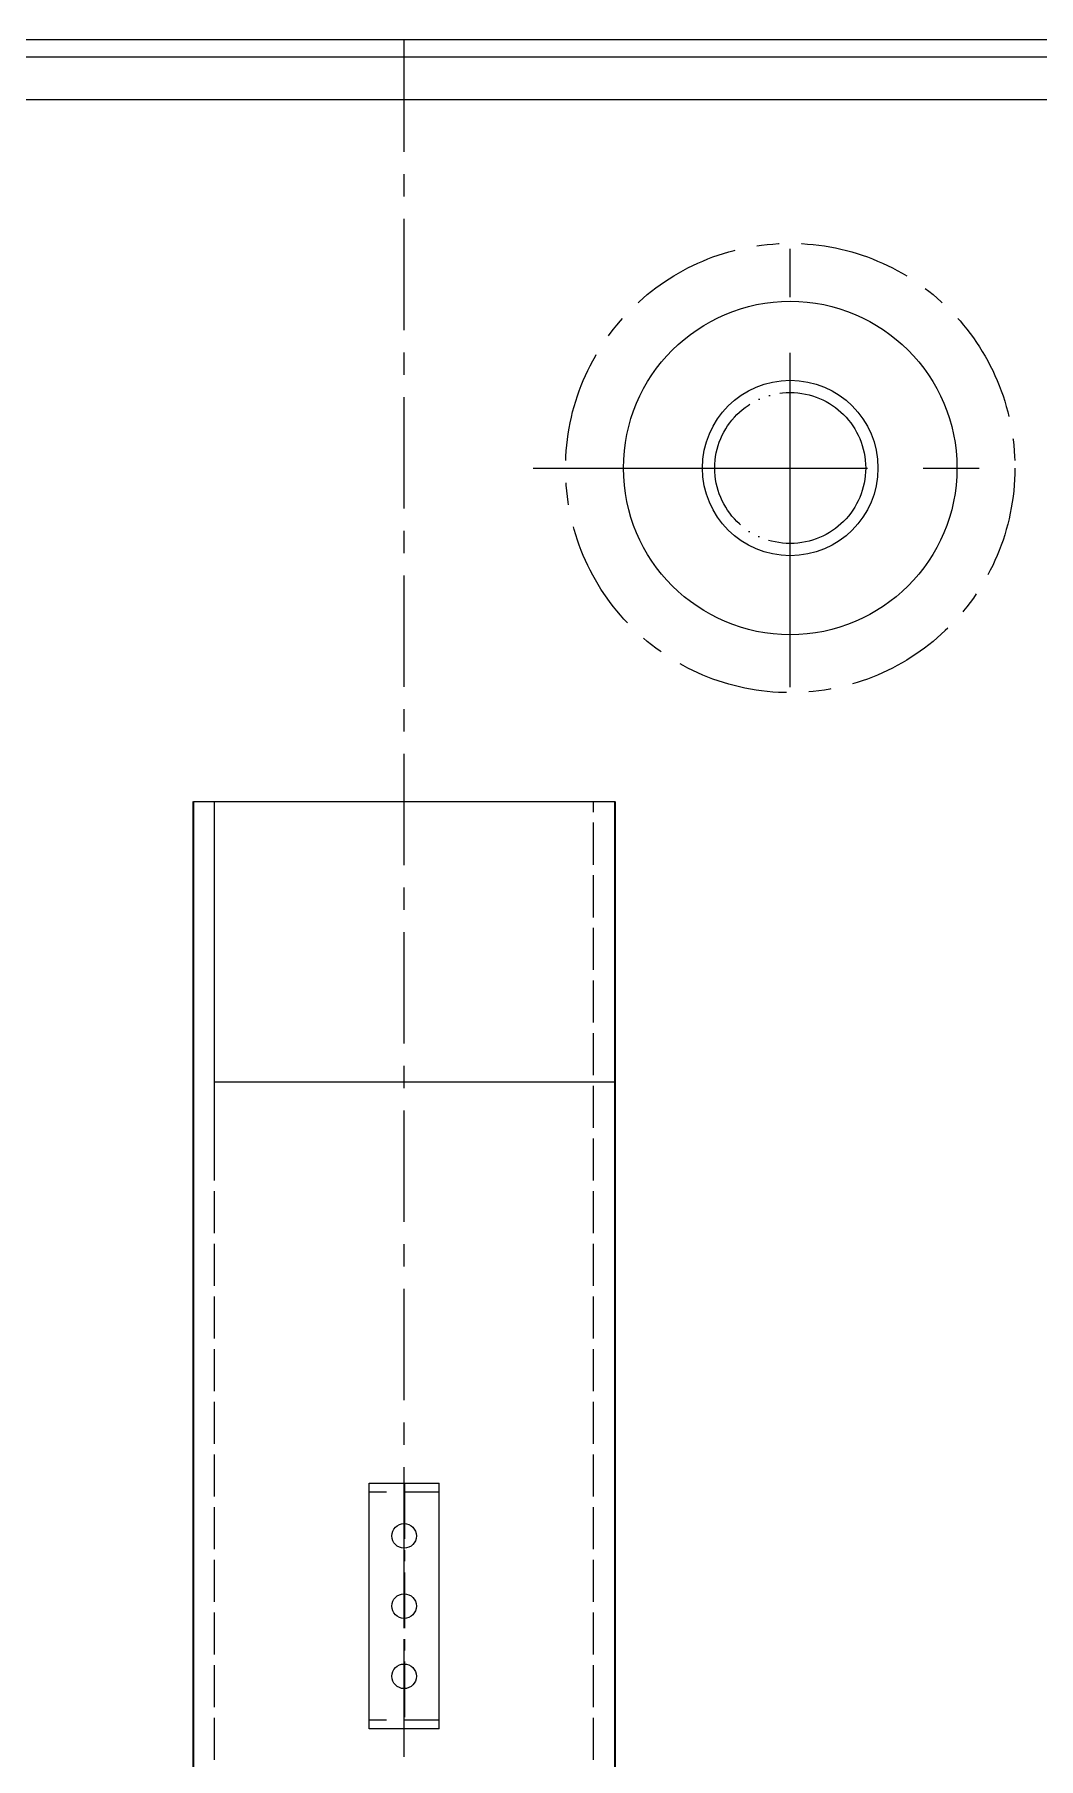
# Model space of a CAD drawing. Header units: millimetres. Extents: x 55614 to 110757, y -66981 to -47484.
# Drawn here: x 65817.3 to 66103.4, y -55622.8 to -55131.7 of the extents above; entities that cross this region are included whole.
import ezdxf

# ---------------------------------------------------------------- set-up
doc = ezdxf.new("R2010")
doc.units = ezdxf.units.MM
for name, pattern in [('ACAD_ISO02W100', [15, 12, -3]), ('CENTER', [50.8, 31.75, -6.35, 6.35, -6.35]), ('CENTER2', [28.574999, 19.049999, -3.175, 3.175, -3.175]), ('F', [0.75, 0.5, -0.25]), ('HIDDEN', [9.525, 6.35, -3.175]), ('双点划线40', [49, 40, -3, 0, -3, 0, -3])]:
    doc.linetypes.add(name, pattern=pattern)
doc.layers.get('0').update_dxf_attribs({"lineweight": 15})
doc.layers.add('00', color=7, linetype='Continuous')
for name, color, linetype, lineweight in [('3中心线', 1, 'CENTER', 20), ('DAS', 3, 'ACAD_ISO02W100', 18), ('THICK', 7, 'Continuous', 0), ('中心线', 1, 'CENTER2', 18), ('双点线', 2, '双点划线40', 18), ('粗实线层', 7, 'Continuous', 35), ('粗点画线', 140, 'CENTER', 35), ('细虚线', 2, 'HIDDEN', 18)]:
    doc.layers.add(name, color=color, linetype=linetype, lineweight=lineweight)

# ---------------------------------------------------------------- blocks, each defined once
blk = doc.blocks.new('A$C6BE85039')
at = {"color": 21}
for p, q in [((396, 1777), (-396, 1777)), ((462.01, 1772), (-462, 1772)), ((-462, 1760), (462.01, 1760))]:
    blk.add_line(p, q, dxfattribs=at)
at = {"color": 21, "ltscale": 2}
blk.add_line((60, 1480), (-54, 1480), dxfattribs=at)
at = {"color": 21, "lineweight": -2, "ltscale": 0.1}
for p, q in [((-10, 1295.79), (-10, 1365.79)), ((-10, 1365.79), (10, 1365.79)), ((10, 1295.79), (10, 1365.79)), ((10, 1295.79), (-10, 1295.79))]:
    blk.add_line(p, q, dxfattribs=at)
at = {"color": 21}
for radius in [47.5, 25]:
    blk.add_circle((110, 1655), radius, dxfattribs=at)
at = {"color": 21, "lineweight": -2, "ltscale": 0.1}
for centre in [(0, 1350.79), (0, 1330.79), (0, 1310.79)]:
    blk.add_circle(centre, 3.5, dxfattribs=at)
at = {"layer": '00', "color": 21}
for p, q in [((-60, 1560), (-54, 1560)), ((-54, 1560), (60, 1560)), ((-54, 1463), (-54, 1560))]:
    blk.add_line(p, q, dxfattribs=at)
at = {"layer": '3中心线', "color": 21}
blk.add_line((0, -32.96), (0, 1838.35), dxfattribs=at)
blk.add_circle((110, 1655), 64, dxfattribs=at)
at = {"layer": 'DAS', "color": 21}
for p, q in [((54, 207), (54, 1560)), ((-54, 207), (-54, 1463))]:
    blk.add_line(p, q, dxfattribs=at)
at = {"layer": '中心线', "color": 21, "ltscale": 5}
for p, q in [((110, 1592.54), (110, 1717.46)), ((36.79, 1655), (167.21, 1655))]:
    blk.add_line(p, q, dxfattribs=at)
at = {"layer": '双点线', "color": 21}
blk.add_circle((110, 1655), 21.5, dxfattribs=at)
at = {"layer": '粗实线层', "color": 21}
for p, q in [((-60, 110), (-60, 1560)), ((60, 1560), (60, 110))]:
    blk.add_line(p, q, dxfattribs=at)
at = {"layer": '粗点画线', "color": 21, "ltscale": 0.5}
blk.add_line((0, 1365.79), (0, 1295.79), dxfattribs=at)
at = {"layer": '细虚线', "color": 21, "linetype": 'F', "ltscale": 20}
for p, q in [((10, 1363.29), (-10, 1363.29)), ((10, 1298.29), (-10, 1298.29))]:
    blk.add_line(p, q, dxfattribs=at)

msp = doc.modelspace()

# ---------------------------------------------------------------- block references
at = {"layer": 'THICK', "lineweight": -3}
msp.add_blockref('A$C6BE85039', (65922.653, -56910.185), dxfattribs=at)

doc.saveas('drawing.dxf')
